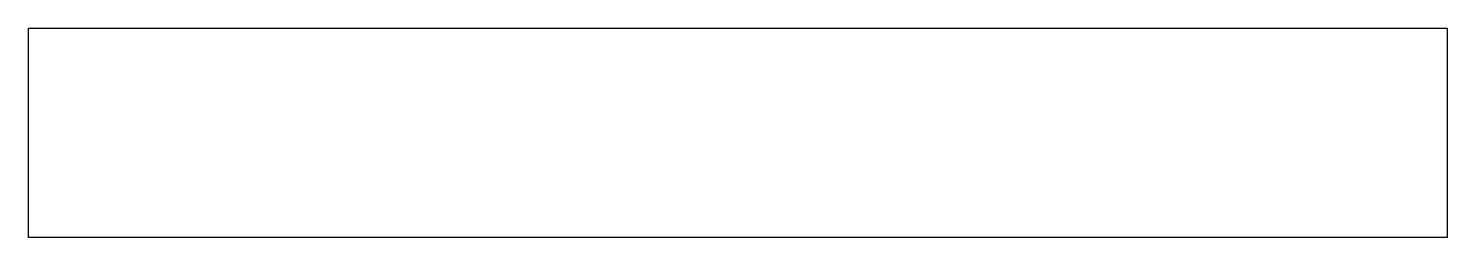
# Model space of a CAD drawing. Extents: x -105 to 105, y -16 to 16.
import ezdxf

# ---------------------------------------------------------------- set-up
doc = ezdxf.new("R2010")
doc.units = 0
doc.layers.add('MODELSKETCH_VISIBLE', color=7, linetype='CONTINUOUS')

msp = doc.modelspace()

# ---------------------------------------------------------------- linework, layer by layer
at = {"layer": 'MODELSKETCH_VISIBLE'}
for p, q in [((105, 15.5), (-105, 15.5)), ((-105, -15.5), (-105, 15.5)), ((105, -15.5), (105, 15.5)), ((105, -15.5), (-105, -15.5))]:
    msp.add_line(p, q, dxfattribs=at)

doc.saveas('drawing.dxf')
